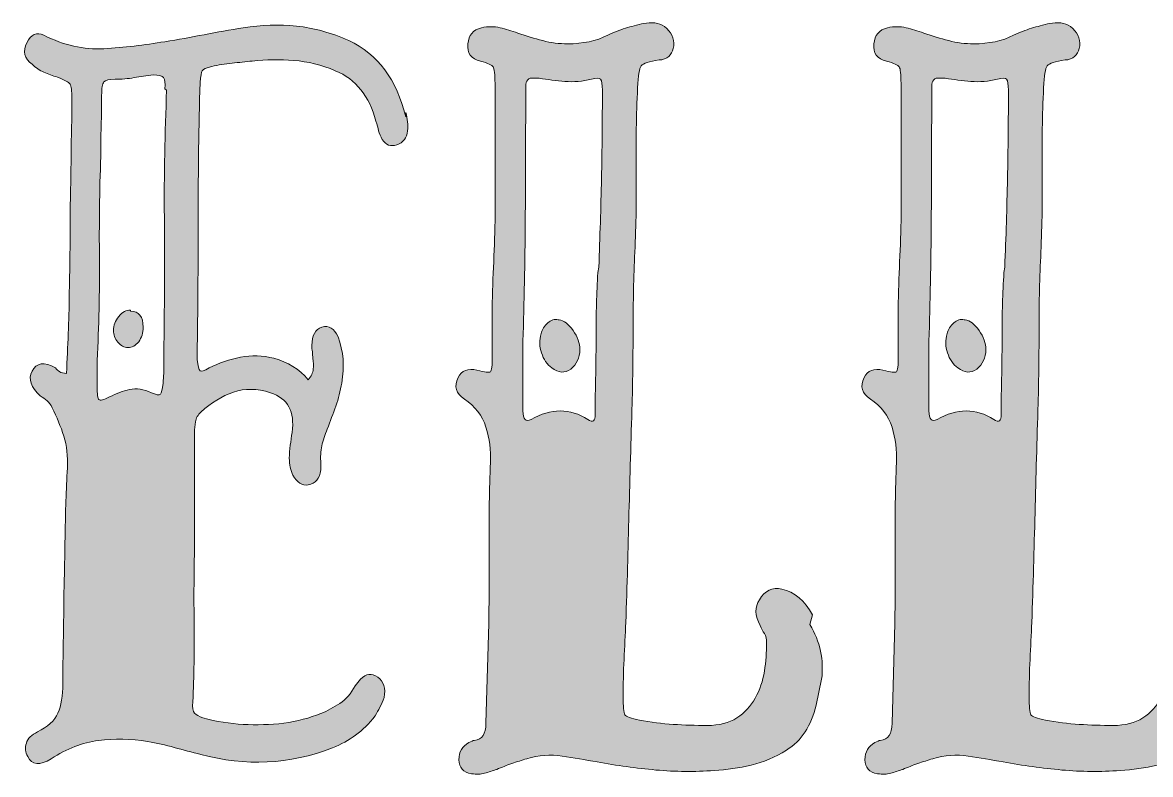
# Model space of a CAD drawing. Header units: inches. Extents: x 96 to 984, y -1025 to -55.
# Drawn here: x 272.9 to 489.9, y -717.2 to -572.5 of the extents above; entities that cross this region are included whole.
import ezdxf

# ---------------------------------------------------------------- set-up
doc = ezdxf.new("R2010")
doc.units = ezdxf.units.IN
doc.header["$MEASUREMENT"] = 0
doc.layers.add('Layer 1', color=7, linetype='Continuous')

# ---------------------------------------------------------------- blocks, each defined once
blk = doc.blocks.new('block 2')
at = {"layer": 'Layer 1', "true_color": 0x71020c}
h = blk.add_hatch(color=16, dxfattribs=at)
h.dxf.hatch_style = 2
edge = h.paths.add_edge_path()
edge.add_spline(control_points=[(419.89, -712.49), (422.78, -710.7), (424.69, -707.81), (425.62, -703.81), (425.62, -703.81), (426.66, -698.86), (426.66, -698.86), (427.12, -695.14), (426.37, -691.63), (424.4, -688.33), (424.4, -688.33), (424.92, -686.47), (424.92, -686.47), (423.42, -683.71), (421.45, -682.06), (419.02, -681.51), (417.17, -681.1), (415.72, -681.79), (414.68, -683.58), (413.75, -684.95), (413.81, -686.61), (414.85, -688.53), (415.09, -689.08), (415.35, -689.6), (415.64, -690.08), (415.93, -690.56), (416.07, -691.15), (416.07, -691.84), (416.07, -693.63), (415.93, -695.45), (415.64, -697.31), (415.35, -699.17), (414.77, -700.89), (413.9, -702.47), (413.03, -704.06), (411.85, -705.33), (410.35, -706.29), (408.84, -707.26), (406.93, -707.74), (404.62, -707.74), (402.42, -707.74), (400.25, -707.67), (398.11, -707.53), (395.97, -707.4), (393.8, -707.12), (391.6, -706.71), (389.98, -706.43), (389.05, -706.08), (388.82, -705.67), (388.59, -705.26), (388.48, -704.09), (388.48, -702.16), (388.48, -699.82), (388.53, -697.45), (388.65, -695.04), (388.76, -692.63), (388.88, -690.26), (389, -687.91), (389.23, -680.89), (389.43, -673.87), (389.6, -666.85), (389.78, -659.83), (389.98, -652.81), (390.21, -645.78), (390.32, -640.97), (390.39, -636.12), (390.39, -631.23), (390.39, -626.34), (390.5, -621.49), (390.73, -616.67), (390.96, -611.44), (391.05, -606.17), (390.99, -600.87), (390.93, -595.57), (391.02, -590.31), (391.25, -585.07), (391.37, -582.73), (391.6, -581.32), (391.95, -580.84), (392.3, -580.36), (393.45, -579.98), (395.42, -579.7), (395.42, -579.7), (395.94, -579.7), (395.94, -579.7), (397.33, -579.29), (398.08, -578.4), (398.2, -577.02), (398.31, -575.51), (397.73, -574.27), (396.46, -573.3), (395.88, -572.89), (395.25, -572.65), (394.55, -572.58), (393.86, -572.51), (393.16, -572.55), (392.47, -572.68), (391.19, -572.96), (390, -573.27), (388.9, -573.61), (387.79, -573.96), (386.66, -574.41), (385.5, -574.95), (383.28, -576.06), (380.72, -576.61), (377.81, -576.61), (376.17, -576.61), (374.57, -576.4), (373, -575.99), (371.43, -575.58), (369.83, -575.09), (368.2, -574.54), (367.03, -574.13), (365.89, -573.79), (364.79, -573.51), (363.69, -573.24), (362.5, -573.24), (361.23, -573.51), (359.6, -573.92), (358.74, -574.95), (358.62, -576.61), (358.39, -578.4), (359.2, -579.5), (361.05, -579.91), (362.44, -580.33), (363.25, -580.7), (363.48, -581.05), (363.71, -581.39), (363.83, -582.46), (363.83, -584.25), (363.83, -584.25), (363.83, -600.35), (363.83, -600.35), (363.94, -606.55), (363.86, -612.61), (363.57, -618.53), (363.28, -624.45), (363.19, -630.5), (363.31, -636.7), (363.31, -638.49), (363.19, -639.49), (362.96, -639.69), (362.73, -639.9), (361.86, -639.8), (360.36, -639.39), (358.62, -638.97), (357.41, -639.46), (356.71, -640.83), (355.9, -642.48), (356.31, -643.86), (357.93, -644.96), (360.01, -646.34), (361.4, -648.13), (362.09, -650.33), (362.79, -652.53), (363.07, -654.8), (362.96, -657.14), (362.73, -662.38), (362.64, -667.54), (362.7, -672.63), (362.76, -677.73), (362.73, -682.89), (362.61, -688.12), (362.61, -688.12), (362.09, -707.32), (362.09, -707.32), (362.09, -709.39), (361.34, -710.49), (359.84, -710.63), (359.6, -710.63), (359.26, -710.77), (358.8, -711.04), (357.52, -711.73), (356.89, -712.83), (356.89, -714.34), (356.89, -715.86), (357.7, -716.75), (359.32, -717.03), (360.24, -717.16), (361.08, -717.13), (361.83, -716.93), (362.59, -716.72), (363.37, -716.48), (364.18, -716.2), (365.11, -715.79), (366.07, -715.41), (367.05, -715.07), (368.04, -714.73), (369, -714.42), (369.93, -714.14), (372.25, -713.45), (374.51, -713.28), (376.72, -713.62), (378.92, -713.97), (381.19, -714.34), (383.51, -714.76), (387.22, -715.45), (390.97, -715.96), (394.74, -716.31), (398.51, -716.65), (402.26, -716.68), (405.97, -716.41), (408.41, -716.27), (410.79, -715.93), (413.11, -715.38), (415.43, -714.83), (417.69, -713.86), (419.89, -712.49)], knot_values=[0, 0, 0, 0, 1, 1, 1, 2, 2, 2, 3, 3, 3, 4, 4, 4, 5, 5, 5, 6, 6, 6, 7, 7, 7, 8, 8, 8, 9, 9, 9, 10, 10, 10, 11, 11, 11, 12, 12, 12, 13, 13, 13, 14, 14, 14, 15, 15, 15, 16, 16, 16, 17, 17, 17, 18, 18, 18, 19, 19, 19, 20, 20, 20, 21, 21, 21, 22, 22, 22, 23, 23, 23, 24, 24, 24, 25, 25, 25, 26, 26, 26, 27, 27, 27, 28, 28, 28, 29, 29, 29, 30, 30, 30, 31, 31, 31, 32, 32, 32, 33, 33, 33, 34, 34, 34, 35, 35, 35, 36, 36, 36, 37, 37, 37, 38, 38, 38, 39, 39, 39, 40, 40, 40, 41, 41, 41, 42, 42, 42, 43, 43, 43, 44, 44, 44, 45, 45, 45, 46, 46, 46, 47, 47, 47, 48, 48, 48, 49, 49, 49, 50, 50, 50, 51, 51, 51, 52, 52, 52, 53, 53, 53, 54, 54, 54, 55, 55, 55, 56, 56, 56, 57, 57, 57, 58, 58, 58, 59, 59, 59, 60, 60, 60, 61, 61, 61, 62, 62, 62, 63, 63, 63, 64, 64, 64, 65, 65, 65, 66, 66, 66, 67, 67, 67, 68, 68, 68, 69, 69, 69, 69], degree=3, periodic=1)
edge = h.paths.add_edge_path()
edge.add_spline(control_points=[(384.31, -602.52), (384.19, -608.1), (384.02, -613.78), (383.79, -619.56), (383.79, -619.56), (383.61, -620.59), (383.61, -620.59), (383.38, -624.59), (383.27, -628.61), (383.27, -632.67), (383.27, -636.74), (383.21, -640.76), (383.1, -644.75), (383.1, -644.75), (383.1, -647.85), (383.1, -647.85), (383.1, -649.23), (382.63, -649.57), (381.71, -648.88), (378.24, -646.68), (374.59, -646.68), (370.77, -648.88), (369.73, -649.43), (369.21, -648.88), (369.21, -647.23), (369.21, -647.23), (369.21, -633.81), (369.21, -633.81), (369.44, -626.37), (369.58, -618.7), (369.64, -610.78), (369.7, -602.87), (369.73, -594.85), (369.73, -586.72), (369.73, -586.72), (369.73, -584.87), (369.73, -584.87), (369.73, -583.63), (370.25, -583.08), (371.29, -583.21), (371.29, -583.21), (372.34, -583.21), (372.34, -583.21), (373.95, -583.49), (375.6, -583.7), (377.28, -583.84), (378.96, -583.97), (380.66, -583.84), (382.4, -583.42), (383.32, -583.15), (383.9, -583.15), (384.14, -583.42), (384.37, -583.7), (384.48, -584.39), (384.48, -585.49), (384.48, -591.27), (384.42, -596.95), (384.31, -602.52)], knot_values=[0, 0, 0, 0, 1, 1, 1, 2, 2, 2, 3, 3, 3, 4, 4, 4, 5, 5, 5, 6, 6, 6, 7, 7, 7, 8, 8, 8, 9, 9, 9, 10, 10, 10, 11, 11, 11, 12, 12, 12, 13, 13, 13, 14, 14, 14, 15, 15, 15, 16, 16, 16, 17, 17, 17, 18, 18, 18, 19, 19, 19, 19], degree=3, periodic=1)
h = blk.add_hatch(color=16, dxfattribs=at)
h.dxf.hatch_style = 2
edge = h.paths.add_edge_path()
edge.add_spline(control_points=[(503.72, -703.81), (503.72, -703.81), (504.76, -698.86), (504.76, -698.86), (505.22, -695.14), (504.47, -691.63), (502.51, -688.33), (502.51, -688.33), (503.03, -686.47), (503.03, -686.47), (501.52, -683.71), (499.56, -682.06), (497.13, -681.51), (495.27, -681.1), (493.83, -681.79), (492.78, -683.58), (491.85, -684.95), (491.91, -686.61), (492.96, -688.53), (493.19, -689.08), (493.45, -689.6), (493.74, -690.08), (494.03, -690.56), (494.18, -691.15), (494.18, -691.84), (494.18, -693.63), (494.03, -695.45), (493.74, -697.31), (493.45, -699.17), (492.87, -700.89), (492.01, -702.47), (491.14, -704.06), (489.95, -705.33), (488.45, -706.29), (486.94, -707.26), (485.03, -707.74), (482.72, -707.74), (480.52, -707.74), (478.35, -707.67), (476.21, -707.53), (474.07, -707.4), (471.9, -707.12), (469.7, -706.71), (468.08, -706.43), (467.16, -706.08), (466.93, -705.67), (466.69, -705.26), (466.58, -704.09), (466.58, -702.16), (466.58, -699.82), (466.64, -697.45), (466.75, -695.04), (466.87, -692.63), (466.98, -690.26), (467.1, -687.91), (467.33, -680.89), (467.53, -673.87), (467.71, -666.85), (467.88, -659.83), (468.08, -652.81), (468.31, -645.78), (468.43, -640.97), (468.49, -636.12), (468.49, -631.23), (468.49, -626.34), (468.6, -621.49), (468.84, -616.67), (469.06, -611.44), (469.15, -606.17), (469.09, -600.87), (469.04, -595.57), (469.12, -590.31), (469.35, -585.07), (469.47, -582.73), (469.7, -581.32), (470.05, -580.84), (470.4, -580.36), (471.55, -579.98), (473.52, -579.7), (473.52, -579.7), (474.04, -579.7), (474.04, -579.7), (475.43, -579.29), (476.18, -578.4), (476.3, -577.02), (476.41, -575.51), (475.84, -574.27), (474.56, -573.3), (473.98, -572.89), (473.35, -572.65), (472.65, -572.58), (471.96, -572.51), (471.26, -572.55), (470.57, -572.68), (469.3, -572.96), (468.11, -573.27), (467, -573.61), (465.9, -573.96), (464.76, -574.41), (463.6, -574.95), (461.38, -576.06), (458.82, -576.61), (455.91, -576.61), (454.28, -576.61), (452.68, -576.4), (451.11, -575.99), (449.53, -575.58), (447.93, -575.09), (446.3, -574.54), (445.14, -574.13), (444, -573.79), (442.9, -573.51), (441.79, -573.24), (440.6, -573.24), (439.33, -573.51), (437.71, -573.92), (436.84, -574.95), (436.73, -576.61), (436.49, -578.4), (437.3, -579.5), (439.16, -579.91), (440.54, -580.33), (441.35, -580.7), (441.58, -581.05), (441.82, -581.39), (441.93, -582.46), (441.93, -584.25), (441.93, -584.25), (441.93, -600.35), (441.93, -600.35), (442.05, -606.55), (441.96, -612.61), (441.67, -618.53), (441.38, -624.45), (441.29, -630.5), (441.41, -636.7), (441.41, -638.49), (441.29, -639.49), (441.07, -639.69), (440.83, -639.9), (439.96, -639.8), (438.46, -639.39), (436.73, -638.97), (435.51, -639.46), (434.82, -640.83), (434, -642.48), (434.41, -643.86), (436.03, -644.96), (438.12, -646.34), (439.5, -648.13), (440.2, -650.33), (440.89, -652.53), (441.18, -654.8), (441.07, -657.14), (440.83, -662.38), (440.74, -667.54), (440.8, -672.63), (440.86, -677.73), (440.83, -682.89), (440.72, -688.12), (440.72, -688.12), (440.2, -707.32), (440.2, -707.32), (440.2, -709.39), (439.44, -710.49), (437.94, -710.63), (437.71, -710.63), (437.36, -710.77), (436.9, -711.04), (435.63, -711.73), (434.99, -712.83), (434.99, -714.34), (434.99, -715.86), (435.8, -716.75), (437.42, -717.03), (438.34, -717.16), (439.18, -717.13), (439.94, -716.93), (440.69, -716.72), (441.47, -716.48), (442.28, -716.2), (443.21, -715.79), (444.17, -715.41), (445.16, -715.07), (446.14, -714.73), (447.1, -714.42), (448.03, -714.14), (450.35, -713.45), (452.61, -713.28), (454.82, -713.62), (457.03, -713.97), (459.29, -714.34), (461.61, -714.76), (465.33, -715.45), (469.07, -715.96), (472.84, -716.31), (476.61, -716.65), (480.36, -716.68), (484.08, -716.41), (486.51, -716.27), (488.89, -715.93), (491.21, -715.38), (493.53, -714.83), (495.8, -713.86), (497.99, -712.49), (500.88, -710.7), (502.79, -707.81), (503.72, -703.81)], knot_values=[0, 0, 0, 0, 1, 1, 1, 2, 2, 2, 3, 3, 3, 4, 4, 4, 5, 5, 5, 6, 6, 6, 7, 7, 7, 8, 8, 8, 9, 9, 9, 10, 10, 10, 11, 11, 11, 12, 12, 12, 13, 13, 13, 14, 14, 14, 15, 15, 15, 16, 16, 16, 17, 17, 17, 18, 18, 18, 19, 19, 19, 20, 20, 20, 21, 21, 21, 22, 22, 22, 23, 23, 23, 24, 24, 24, 25, 25, 25, 26, 26, 26, 27, 27, 27, 28, 28, 28, 29, 29, 29, 30, 30, 30, 31, 31, 31, 32, 32, 32, 33, 33, 33, 34, 34, 34, 35, 35, 35, 36, 36, 36, 37, 37, 37, 38, 38, 38, 39, 39, 39, 40, 40, 40, 41, 41, 41, 42, 42, 42, 43, 43, 43, 44, 44, 44, 45, 45, 45, 46, 46, 46, 47, 47, 47, 48, 48, 48, 49, 49, 49, 50, 50, 50, 51, 51, 51, 52, 52, 52, 53, 53, 53, 54, 54, 54, 55, 55, 55, 56, 56, 56, 57, 57, 57, 58, 58, 58, 59, 59, 59, 60, 60, 60, 61, 61, 61, 62, 62, 62, 63, 63, 63, 64, 64, 64, 65, 65, 65, 66, 66, 66, 67, 67, 67, 68, 68, 68, 69, 69, 69, 69], degree=3, periodic=1)
edge = h.paths.add_edge_path()
edge.add_spline(control_points=[(462.41, -602.52), (462.3, -608.1), (462.12, -613.78), (461.89, -619.56), (461.89, -619.56), (461.72, -620.59), (461.72, -620.59), (461.49, -624.59), (461.37, -628.61), (461.37, -632.67), (461.37, -636.74), (461.31, -640.76), (461.2, -644.75), (461.2, -644.75), (461.2, -647.85), (461.2, -647.85), (461.2, -649.23), (460.74, -649.57), (459.81, -648.88), (456.34, -646.68), (452.69, -646.68), (448.88, -648.88), (447.83, -649.43), (447.31, -648.88), (447.31, -647.23), (447.31, -647.23), (447.31, -633.81), (447.31, -633.81), (447.54, -626.37), (447.69, -618.7), (447.75, -610.78), (447.8, -602.87), (447.83, -594.85), (447.83, -586.72), (447.83, -586.72), (447.83, -584.87), (447.83, -584.87), (447.83, -583.63), (448.35, -583.08), (449.39, -583.21), (449.39, -583.21), (450.44, -583.21), (450.44, -583.21), (452.06, -583.49), (453.7, -583.7), (455.38, -583.84), (457.06, -583.97), (458.77, -583.84), (460.5, -583.42), (461.43, -583.15), (462.01, -583.15), (462.24, -583.42), (462.47, -583.7), (462.59, -584.39), (462.59, -585.49), (462.59, -591.27), (462.53, -596.95), (462.41, -602.52)], knot_values=[0, 0, 0, 0, 1, 1, 1, 2, 2, 2, 3, 3, 3, 4, 4, 4, 5, 5, 5, 6, 6, 6, 7, 7, 7, 8, 8, 8, 9, 9, 9, 10, 10, 10, 11, 11, 11, 12, 12, 12, 13, 13, 13, 14, 14, 14, 15, 15, 15, 16, 16, 16, 17, 17, 17, 18, 18, 18, 19, 19, 19, 19], degree=3, periodic=1)
h = blk.add_hatch(color=16, dxfattribs=at)
h.dxf.hatch_style = 2
edge = h.paths.add_edge_path()
edge.add_spline(control_points=[(332.59, -712.07), (334.21, -711.39), (335.69, -710.56), (337.02, -709.59), (338.35, -708.63), (339.59, -707.4), (340.75, -705.88), (341.1, -705.33), (341.41, -704.78), (341.7, -704.23), (341.99, -703.68), (342.25, -703.06), (342.49, -702.37), (342.83, -700.58), (342.42, -699.27), (341.27, -698.44), (340.11, -697.62), (339.01, -697.76), (337.97, -698.86), (337.97, -698.86), (336.93, -700.1), (336.93, -700.1), (336.12, -701.61), (335.14, -702.75), (333.98, -703.5), (332.82, -704.26), (331.61, -704.92), (330.34, -705.47), (328.14, -706.29), (325.76, -706.91), (323.22, -707.32), (320.56, -707.6), (317.95, -707.67), (315.41, -707.53), (312.86, -707.4), (310.26, -706.98), (307.6, -706.29), (306.9, -706.02), (306.38, -705.71), (306.04, -705.36), (305.69, -705.02), (305.57, -704.3), (305.69, -703.19), (305.92, -698.24), (306.01, -693.25), (305.95, -688.22), (305.89, -683.2), (305.92, -678.14), (306.04, -673.05), (306.04, -673.05), (306.04, -651.36), (306.04, -651.36), (306.04, -650.67), (306.09, -649.99), (306.21, -649.3), (306.32, -648.61), (306.67, -647.99), (307.25, -647.44), (309.22, -645.65), (311.3, -644.38), (313.5, -643.62), (315.7, -642.86), (318.07, -642.9), (320.62, -643.72), (323.97, -644.82), (325.36, -647.37), (324.78, -651.36), (324.66, -652.19), (324.55, -653.01), (324.44, -653.84), (324.32, -654.67), (324.26, -655.49), (324.26, -656.32), (324.26, -657.56), (324.49, -658.66), (324.95, -659.62), (325.76, -661), (326.75, -661.62), (327.9, -661.48), (329.29, -661.21), (330.1, -660.24), (330.34, -658.59), (330.34, -658.59), (330.34, -657.35), (330.34, -657.35), (330.22, -656.11), (330.28, -654.97), (330.51, -653.94), (330.74, -652.91), (331.09, -651.85), (331.55, -650.74), (332.13, -649.23), (332.68, -647.75), (333.2, -646.3), (333.72, -644.86), (334.1, -643.38), (334.33, -641.86), (334.91, -638.7), (334.68, -635.74), (333.63, -632.98), (332.94, -631.33), (331.9, -630.71), (330.51, -631.12), (329.23, -631.54), (328.6, -632.71), (328.6, -634.64), (328.6, -635.05), (328.63, -635.46), (328.69, -635.87), (328.74, -636.29), (328.77, -636.7), (328.77, -637.11), (328.89, -637.8), (328.92, -638.49), (328.86, -639.18), (328.8, -639.87), (328.48, -640.56), (327.9, -641.24), (326.17, -639.18), (323.97, -637.8), (321.31, -637.11), (319.11, -636.56), (316.97, -636.49), (314.89, -636.91), (312.8, -637.32), (310.78, -638.01), (308.81, -638.97), (307.89, -639.52), (307.31, -639.69), (307.08, -639.49), (306.85, -639.28), (306.67, -638.56), (306.56, -637.32), (306.56, -637.32), (306.56, -634.84), (306.56, -634.84), (306.67, -626.31), (306.73, -617.84), (306.73, -609.44), (306.73, -601.05), (306.85, -592.58), (307.08, -584.04), (307.19, -582.8), (307.34, -582.05), (307.51, -581.77), (307.69, -581.5), (308.29, -581.22), (309.33, -580.94), (310.61, -580.67), (311.91, -580.46), (313.24, -580.33), (314.57, -580.19), (315.87, -580.05), (317.14, -579.91), (319.8, -579.64), (322.46, -579.6), (325.13, -579.81), (327.79, -580.01), (330.45, -580.67), (333.11, -581.77), (337.05, -583.42), (339.65, -586.66), (340.92, -591.47), (341.15, -592.16), (341.33, -592.79), (341.44, -593.33), (341.56, -593.89), (341.79, -594.44), (342.14, -594.99), (342.83, -596.09), (343.76, -596.43), (344.91, -596.02), (346.19, -595.61), (346.88, -594.71), (347, -593.33), (347.11, -592.23), (347, -591.06), (346.65, -589.82), (346.65, -589.82), (346.65, -590.65), (346.65, -590.65), (344.91, -583.49), (341.27, -578.6), (335.72, -575.99), (332.36, -574.48), (329, -573.54), (325.65, -573.2), (322.29, -572.86), (318.88, -572.96), (315.41, -573.51), (312.86, -573.92), (310.35, -574.37), (307.86, -574.85), (305.37, -575.34), (302.85, -575.78), (300.31, -576.19), (296.37, -576.88), (292.47, -577.33), (288.59, -577.54), (284.72, -577.74), (280.87, -576.88), (277.05, -574.95), (275.66, -574.27), (274.56, -574.75), (273.75, -576.4), (272.94, -578.05), (273.29, -579.43), (274.79, -580.53), (275.49, -581.22), (276.24, -581.74), (277.05, -582.08), (277.86, -582.43), (278.73, -582.73), (279.66, -583.01), (281.04, -583.56), (281.85, -584.01), (282.08, -584.35), (282.32, -584.7), (282.43, -585.63), (282.43, -587.14), (282.43, -589.48), (282.4, -591.86), (282.34, -594.26), (282.29, -596.67), (282.26, -599.05), (282.26, -601.39), (282.14, -605.38), (282.08, -609.31), (282.08, -613.16), (282.08, -617.01), (282.03, -620.94), (281.91, -624.93), (281.91, -627.41), (281.85, -629.88), (281.74, -632.36), (281.62, -634.84), (281.5, -637.39), (281.39, -640), (280.81, -640), (280.38, -639.9), (280.09, -639.69), (279.8, -639.49), (279.54, -639.25), (279.31, -638.97), (277.11, -637.73), (275.6, -637.94), (274.79, -639.59), (273.98, -641.11), (274.5, -642.69), (276.36, -644.34), (276.82, -644.62), (277.25, -644.93), (277.66, -645.27), (278.06, -645.61), (278.38, -646.06), (278.61, -646.61), (279.54, -648.4), (280.29, -650.23), (280.87, -652.08), (281.45, -653.94), (281.68, -655.97), (281.57, -658.18), (281.33, -662.45), (281.19, -666.68), (281.13, -670.88), (281.07, -675.08), (280.98, -679.31), (280.87, -683.58), (280.87, -686.33), (280.84, -689.02), (280.78, -691.63), (280.72, -694.25), (280.7, -696.93), (280.7, -699.68), (280.7, -702.03), (280.38, -703.92), (279.74, -705.36), (279.1, -706.81), (277.8, -708.01), (275.84, -708.98), (274.68, -709.53), (273.95, -710.25), (273.67, -711.14), (273.38, -712.04), (273.46, -712.9), (273.93, -713.73), (274.74, -715.38), (276.24, -715.52), (278.44, -714.14), (281.45, -712.21), (284.49, -711.04), (287.55, -710.63), (290.62, -710.22), (293.77, -710.29), (297.01, -710.83), (298.75, -711.11), (300.45, -711.49), (302.13, -711.97), (303.81, -712.45), (305.52, -712.9), (307.25, -713.31), (315.81, -715.66), (324.26, -715.24), (332.59, -712.07)], knot_values=[0, 0, 0, 0, 1, 1, 1, 2, 2, 2, 3, 3, 3, 4, 4, 4, 5, 5, 5, 6, 6, 6, 7, 7, 7, 8, 8, 8, 9, 9, 9, 10, 10, 10, 11, 11, 11, 12, 12, 12, 13, 13, 13, 14, 14, 14, 15, 15, 15, 16, 16, 16, 17, 17, 17, 18, 18, 18, 19, 19, 19, 20, 20, 20, 21, 21, 21, 22, 22, 22, 23, 23, 23, 24, 24, 24, 25, 25, 25, 26, 26, 26, 27, 27, 27, 28, 28, 28, 29, 29, 29, 30, 30, 30, 31, 31, 31, 32, 32, 32, 33, 33, 33, 34, 34, 34, 35, 35, 35, 36, 36, 36, 37, 37, 37, 38, 38, 38, 39, 39, 39, 40, 40, 40, 41, 41, 41, 42, 42, 42, 43, 43, 43, 44, 44, 44, 45, 45, 45, 46, 46, 46, 47, 47, 47, 48, 48, 48, 49, 49, 49, 50, 50, 50, 51, 51, 51, 52, 52, 52, 53, 53, 53, 54, 54, 54, 55, 55, 55, 56, 56, 56, 57, 57, 57, 58, 58, 58, 59, 59, 59, 60, 60, 60, 61, 61, 61, 62, 62, 62, 63, 63, 63, 64, 64, 64, 65, 65, 65, 66, 66, 66, 67, 67, 67, 68, 68, 68, 69, 69, 69, 70, 70, 70, 71, 71, 71, 72, 72, 72, 73, 73, 73, 74, 74, 74, 75, 75, 75, 76, 76, 76, 77, 77, 77, 78, 78, 78, 79, 79, 79, 80, 80, 80, 81, 81, 81, 82, 82, 82, 83, 83, 83, 84, 84, 84, 85, 85, 85, 86, 86, 86, 87, 87, 87, 88, 88, 88, 89, 89, 89, 90, 90, 90, 91, 91, 91, 92, 92, 92, 93, 93, 93, 94, 94, 94, 95, 95, 95, 96, 96, 96, 97, 97, 97, 98, 98, 98, 99, 99, 99, 100, 100, 100, 101, 101, 101, 101], degree=3, periodic=1)
edge = h.paths.add_edge_path()
edge.add_spline(control_points=[(300.14, -634.43), (300.14, -635.67), (300.14, -636.91), (300.14, -638.15), (300.14, -639.39), (300.08, -640.62), (299.96, -641.86), (299.85, -643.1), (299.67, -643.82), (299.45, -644.03), (299.22, -644.24), (298.65, -644.13), (297.73, -643.72), (296.25, -643.03), (294.85, -642.83), (293.54, -643.1), (292.23, -643.38), (290.94, -643.86), (289.69, -644.55), (288.55, -645.1), (287.86, -645.27), (287.63, -645.06), (287.4, -644.86), (287.29, -644), (287.29, -642.48), (287.29, -642.48), (287.29, -637.53), (287.29, -637.53), (287.64, -630.92), (287.78, -624.38), (287.73, -617.91), (287.67, -611.44), (287.75, -604.9), (287.99, -598.29), (287.99, -596.36), (288.01, -594.4), (288.07, -592.4), (288.13, -590.41), (288.16, -588.45), (288.16, -586.52), (288.16, -585.14), (288.3, -584.28), (288.59, -583.94), (288.87, -583.6), (289.59, -583.42), (290.73, -583.42), (291.98, -583.42), (293.21, -583.32), (294.41, -583.11), (295.61, -582.91), (296.83, -582.73), (298.09, -582.6), (299.11, -582.6), (299.77, -582.77), (300.06, -583.11), (300.34, -583.46), (300.43, -584.18), (300.31, -585.28), (300.31, -585.28), (300.66, -585.49), (300.66, -585.49), (300.31, -593.75), (300.16, -601.9), (300.22, -609.96), (300.28, -618.01), (300.25, -626.17), (300.14, -634.43)], knot_values=[0, 0, 0, 0, 1, 1, 1, 2, 2, 2, 3, 3, 3, 4, 4, 4, 5, 5, 5, 6, 6, 6, 7, 7, 7, 8, 8, 8, 9, 9, 9, 10, 10, 10, 11, 11, 11, 12, 12, 12, 13, 13, 13, 14, 14, 14, 15, 15, 15, 16, 16, 16, 17, 17, 17, 18, 18, 18, 19, 19, 19, 20, 20, 20, 21, 21, 21, 22, 22, 22, 22], degree=3, periodic=1)
h = blk.add_hatch(color=16, dxfattribs=at)
h.dxf.hatch_style = 2
edge = h.paths.add_edge_path()
edge.add_spline(control_points=[(293.71, -628.03), (293.71, -628.03), (293.71, -627.82), (293.71, -627.82), (292.9, -627.82), (292.15, -628.23), (291.46, -629.06), (290.76, -629.88), (290.42, -630.78), (290.42, -631.74), (290.42, -632.57), (290.7, -633.33), (291.28, -634.01), (291.86, -634.71), (292.5, -635.05), (293.19, -635.05), (294, -635.05), (294.7, -634.67), (295.28, -633.91), (295.85, -633.16), (296.14, -632.23), (296.14, -631.12), (296.14, -629.06), (295.33, -628.03), (293.71, -628.03)], knot_values=[0, 0, 0, 0, 1, 1, 1, 2, 2, 2, 3, 3, 3, 4, 4, 4, 5, 5, 5, 6, 6, 6, 7, 7, 7, 8, 8, 8, 8], degree=3, periodic=1)
h = blk.add_hatch(color=16, dxfattribs=at)
h.dxf.hatch_style = 2
edge = h.paths.add_edge_path()
edge.add_spline(control_points=[(376.15, -629.68), (376.15, -629.68), (375.98, -629.68), (375.98, -629.68), (375.29, -629.54), (374.62, -629.75), (373.98, -630.3), (373.35, -630.85), (372.91, -631.54), (372.68, -632.36), (372.34, -633.6), (372.36, -634.84), (372.77, -636.08), (373.17, -637.32), (373.84, -638.28), (374.76, -638.97), (376.04, -639.93), (377.25, -640), (378.41, -639.18), (379.56, -638.22), (380.15, -636.98), (380.15, -635.46), (380.15, -634.22), (379.71, -632.98), (378.84, -631.74), (377.97, -630.5), (377.08, -629.82), (376.15, -629.68)], knot_values=[0, 0, 0, 0, 1, 1, 1, 2, 2, 2, 3, 3, 3, 4, 4, 4, 5, 5, 5, 6, 6, 6, 7, 7, 7, 8, 8, 8, 9, 9, 9, 9], degree=3, periodic=1)
h = blk.add_hatch(color=16, dxfattribs=at)
h.dxf.hatch_style = 2
edge = h.paths.add_edge_path()
edge.add_spline(control_points=[(454.26, -629.68), (454.26, -629.68), (454.08, -629.68), (454.08, -629.68), (453.39, -629.54), (452.72, -629.75), (452.09, -630.3), (451.45, -630.85), (451.01, -631.54), (450.78, -632.36), (450.44, -633.6), (450.46, -634.84), (450.87, -636.08), (451.28, -637.32), (451.94, -638.28), (452.87, -638.97), (454.14, -639.93), (455.35, -640), (456.51, -639.18), (457.67, -638.22), (458.25, -636.98), (458.25, -635.46), (458.25, -634.22), (457.81, -632.98), (456.94, -631.74), (456.08, -630.5), (455.18, -629.82), (454.26, -629.68)], knot_values=[0, 0, 0, 0, 1, 1, 1, 2, 2, 2, 3, 3, 3, 4, 4, 4, 5, 5, 5, 6, 6, 6, 7, 7, 7, 8, 8, 8, 9, 9, 9, 9], degree=3, periodic=1)
at = {"layer": 'Layer 1', "lineweight": 0}
for points, knots in [([(419.89, -712.49), (422.78, -710.7), (424.69, -707.81), (425.62, -703.81), (425.62, -703.81), (426.66, -698.86), (426.66, -698.86), (427.12, -695.14), (426.37, -691.63), (424.4, -688.33), (424.4, -688.33), (424.92, -686.47), (424.92, -686.47), (423.42, -683.71), (421.45, -682.06), (419.02, -681.51), (417.17, -681.1), (415.72, -681.79), (414.68, -683.58), (413.75, -684.95), (413.81, -686.61), (414.85, -688.53), (415.09, -689.08), (415.35, -689.6), (415.64, -690.08), (415.93, -690.56), (416.07, -691.15), (416.07, -691.84), (416.07, -693.63), (415.93, -695.45), (415.64, -697.31), (415.35, -699.17), (414.77, -700.89), (413.9, -702.47), (413.03, -704.06), (411.85, -705.33), (410.35, -706.29), (408.84, -707.26), (406.93, -707.74), (404.62, -707.74), (402.42, -707.74), (400.25, -707.67), (398.11, -707.53), (395.97, -707.4), (393.8, -707.12), (391.6, -706.71), (389.98, -706.43), (389.05, -706.08), (388.82, -705.67), (388.59, -705.26), (388.48, -704.09), (388.48, -702.16), (388.48, -699.82), (388.53, -697.45), (388.65, -695.04), (388.76, -692.63), (388.88, -690.26), (389, -687.91), (389.23, -680.89), (389.43, -673.87), (389.6, -666.85), (389.78, -659.83), (389.98, -652.81), (390.21, -645.78), (390.32, -640.97), (390.39, -636.12), (390.39, -631.23), (390.39, -626.34), (390.5, -621.49), (390.73, -616.67), (390.96, -611.44), (391.05, -606.17), (390.99, -600.87), (390.93, -595.57), (391.02, -590.31), (391.25, -585.07), (391.37, -582.73), (391.6, -581.32), (391.95, -580.84), (392.3, -580.36), (393.45, -579.98), (395.42, -579.7), (395.42, -579.7), (395.94, -579.7), (395.94, -579.7), (397.33, -579.29), (398.08, -578.4), (398.2, -577.02), (398.31, -575.51), (397.73, -574.27), (396.46, -573.3), (395.88, -572.89), (395.25, -572.65), (394.55, -572.58), (393.86, -572.51), (393.16, -572.55), (392.47, -572.68), (391.19, -572.96), (390, -573.27), (388.9, -573.61), (387.79, -573.96), (386.66, -574.41), (385.5, -574.95), (383.28, -576.06), (380.72, -576.61), (377.81, -576.61), (376.17, -576.61), (374.57, -576.4), (373, -575.99), (371.43, -575.58), (369.83, -575.09), (368.2, -574.54), (367.03, -574.13), (365.89, -573.79), (364.79, -573.51), (363.69, -573.24), (362.5, -573.24), (361.23, -573.51), (359.6, -573.92), (358.74, -574.95), (358.62, -576.61), (358.39, -578.4), (359.2, -579.5), (361.05, -579.91), (362.44, -580.33), (363.25, -580.7), (363.48, -581.05), (363.71, -581.39), (363.83, -582.46), (363.83, -584.25), (363.83, -584.25), (363.83, -600.35), (363.83, -600.35), (363.94, -606.55), (363.86, -612.61), (363.57, -618.53), (363.28, -624.45), (363.19, -630.5), (363.31, -636.7), (363.31, -638.49), (363.19, -639.49), (362.96, -639.69), (362.73, -639.9), (361.86, -639.8), (360.36, -639.39), (358.62, -638.97), (357.41, -639.46), (356.71, -640.83), (355.9, -642.48), (356.31, -643.86), (357.93, -644.96), (360.01, -646.34), (361.4, -648.13), (362.09, -650.33), (362.79, -652.53), (363.07, -654.8), (362.96, -657.14), (362.73, -662.38), (362.64, -667.54), (362.7, -672.63), (362.76, -677.73), (362.73, -682.89), (362.61, -688.12), (362.61, -688.12), (362.09, -707.32), (362.09, -707.32), (362.09, -709.39), (361.34, -710.49), (359.84, -710.63), (359.6, -710.63), (359.26, -710.77), (358.8, -711.04), (357.52, -711.73), (356.89, -712.83), (356.89, -714.34), (356.89, -715.86), (357.7, -716.75), (359.32, -717.03), (360.24, -717.16), (361.08, -717.13), (361.83, -716.93), (362.59, -716.72), (363.37, -716.48), (364.18, -716.2), (365.11, -715.79), (366.07, -715.41), (367.05, -715.07), (368.04, -714.73), (369, -714.42), (369.93, -714.14), (372.25, -713.45), (374.51, -713.28), (376.72, -713.62), (378.92, -713.97), (381.19, -714.34), (383.51, -714.76), (387.22, -715.45), (390.97, -715.96), (394.74, -716.31), (398.51, -716.65), (402.26, -716.68), (405.97, -716.41), (408.41, -716.27), (410.79, -715.93), (413.11, -715.38), (415.43, -714.83), (417.69, -713.86), (419.89, -712.49)], [0, 0, 0, 0, 1, 1, 1, 2, 2, 2, 3, 3, 3, 4, 4, 4, 5, 5, 5, 6, 6, 6, 7, 7, 7, 8, 8, 8, 9, 9, 9, 10, 10, 10, 11, 11, 11, 12, 12, 12, 13, 13, 13, 14, 14, 14, 15, 15, 15, 16, 16, 16, 17, 17, 17, 18, 18, 18, 19, 19, 19, 20, 20, 20, 21, 21, 21, 22, 22, 22, 23, 23, 23, 24, 24, 24, 25, 25, 25, 26, 26, 26, 27, 27, 27, 28, 28, 28, 29, 29, 29, 30, 30, 30, 31, 31, 31, 32, 32, 32, 33, 33, 33, 34, 34, 34, 35, 35, 35, 36, 36, 36, 37, 37, 37, 38, 38, 38, 39, 39, 39, 40, 40, 40, 41, 41, 41, 42, 42, 42, 43, 43, 43, 44, 44, 44, 45, 45, 45, 46, 46, 46, 47, 47, 47, 48, 48, 48, 49, 49, 49, 50, 50, 50, 51, 51, 51, 52, 52, 52, 53, 53, 53, 54, 54, 54, 55, 55, 55, 56, 56, 56, 57, 57, 57, 58, 58, 58, 59, 59, 59, 60, 60, 60, 61, 61, 61, 62, 62, 62, 63, 63, 63, 64, 64, 64, 65, 65, 65, 66, 66, 66, 67, 67, 67, 68, 68, 68, 69, 69, 69, 69]), ([(503.72, -703.81), (503.72, -703.81), (504.76, -698.86), (504.76, -698.86), (505.22, -695.14), (504.47, -691.63), (502.51, -688.33), (502.51, -688.33), (503.03, -686.47), (503.03, -686.47), (501.52, -683.71), (499.56, -682.06), (497.13, -681.51), (495.27, -681.1), (493.83, -681.79), (492.78, -683.58), (491.85, -684.95), (491.91, -686.61), (492.96, -688.53), (493.19, -689.08), (493.45, -689.6), (493.74, -690.08), (494.03, -690.56), (494.18, -691.15), (494.18, -691.84), (494.18, -693.63), (494.03, -695.45), (493.74, -697.31), (493.45, -699.17), (492.87, -700.89), (492.01, -702.47), (491.14, -704.06), (489.95, -705.33), (488.45, -706.29), (486.94, -707.26), (485.03, -707.74), (482.72, -707.74), (480.52, -707.74), (478.35, -707.67), (476.21, -707.53), (474.07, -707.4), (471.9, -707.12), (469.7, -706.71), (468.08, -706.43), (467.16, -706.08), (466.93, -705.67), (466.69, -705.26), (466.58, -704.09), (466.58, -702.16), (466.58, -699.82), (466.64, -697.45), (466.75, -695.04), (466.87, -692.63), (466.98, -690.26), (467.1, -687.91), (467.33, -680.89), (467.53, -673.87), (467.71, -666.85), (467.88, -659.83), (468.08, -652.81), (468.31, -645.78), (468.43, -640.97), (468.49, -636.12), (468.49, -631.23), (468.49, -626.34), (468.6, -621.49), (468.84, -616.67), (469.06, -611.44), (469.15, -606.17), (469.09, -600.87), (469.04, -595.57), (469.12, -590.31), (469.35, -585.07), (469.47, -582.73), (469.7, -581.32), (470.05, -580.84), (470.4, -580.36), (471.55, -579.98), (473.52, -579.7), (473.52, -579.7), (474.04, -579.7), (474.04, -579.7), (475.43, -579.29), (476.18, -578.4), (476.3, -577.02), (476.41, -575.51), (475.84, -574.27), (474.56, -573.3), (473.98, -572.89), (473.35, -572.65), (472.65, -572.58), (471.96, -572.51), (471.26, -572.55), (470.57, -572.68), (469.3, -572.96), (468.11, -573.27), (467, -573.61), (465.9, -573.96), (464.76, -574.41), (463.6, -574.95), (461.38, -576.06), (458.82, -576.61), (455.91, -576.61), (454.28, -576.61), (452.68, -576.4), (451.11, -575.99), (449.53, -575.58), (447.93, -575.09), (446.3, -574.54), (445.14, -574.13), (444, -573.79), (442.9, -573.51), (441.79, -573.24), (440.6, -573.24), (439.33, -573.51), (437.71, -573.92), (436.84, -574.95), (436.73, -576.61), (436.49, -578.4), (437.3, -579.5), (439.16, -579.91), (440.54, -580.33), (441.35, -580.7), (441.58, -581.05), (441.82, -581.39), (441.93, -582.46), (441.93, -584.25), (441.93, -584.25), (441.93, -600.35), (441.93, -600.35), (442.05, -606.55), (441.96, -612.61), (441.67, -618.53), (441.38, -624.45), (441.29, -630.5), (441.41, -636.7), (441.41, -638.49), (441.29, -639.49), (441.07, -639.69), (440.83, -639.9), (439.96, -639.8), (438.46, -639.39), (436.73, -638.97), (435.51, -639.46), (434.82, -640.83), (434, -642.48), (434.41, -643.86), (436.03, -644.96), (438.12, -646.34), (439.5, -648.13), (440.2, -650.33), (440.89, -652.53), (441.18, -654.8), (441.07, -657.14), (440.83, -662.38), (440.74, -667.54), (440.8, -672.63), (440.86, -677.73), (440.83, -682.89), (440.72, -688.12), (440.72, -688.12), (440.2, -707.32), (440.2, -707.32), (440.2, -709.39), (439.44, -710.49), (437.94, -710.63), (437.71, -710.63), (437.36, -710.77), (436.9, -711.04), (435.63, -711.73), (434.99, -712.83), (434.99, -714.34), (434.99, -715.86), (435.8, -716.75), (437.42, -717.03), (438.34, -717.16), (439.18, -717.13), (439.94, -716.93), (440.69, -716.72), (441.47, -716.48), (442.28, -716.2), (443.21, -715.79), (444.17, -715.41), (445.16, -715.07), (446.14, -714.73), (447.1, -714.42), (448.03, -714.14), (450.35, -713.45), (452.61, -713.28), (454.82, -713.62), (457.03, -713.97), (459.29, -714.34), (461.61, -714.76), (465.33, -715.45), (469.07, -715.96), (472.84, -716.31), (476.61, -716.65), (480.36, -716.68), (484.08, -716.41), (486.51, -716.27), (488.89, -715.93), (491.21, -715.38), (493.53, -714.83), (495.8, -713.86), (497.99, -712.49), (500.88, -710.7), (502.79, -707.81), (503.72, -703.81)], [0, 0, 0, 0, 1, 1, 1, 2, 2, 2, 3, 3, 3, 4, 4, 4, 5, 5, 5, 6, 6, 6, 7, 7, 7, 8, 8, 8, 9, 9, 9, 10, 10, 10, 11, 11, 11, 12, 12, 12, 13, 13, 13, 14, 14, 14, 15, 15, 15, 16, 16, 16, 17, 17, 17, 18, 18, 18, 19, 19, 19, 20, 20, 20, 21, 21, 21, 22, 22, 22, 23, 23, 23, 24, 24, 24, 25, 25, 25, 26, 26, 26, 27, 27, 27, 28, 28, 28, 29, 29, 29, 30, 30, 30, 31, 31, 31, 32, 32, 32, 33, 33, 33, 34, 34, 34, 35, 35, 35, 36, 36, 36, 37, 37, 37, 38, 38, 38, 39, 39, 39, 40, 40, 40, 41, 41, 41, 42, 42, 42, 43, 43, 43, 44, 44, 44, 45, 45, 45, 46, 46, 46, 47, 47, 47, 48, 48, 48, 49, 49, 49, 50, 50, 50, 51, 51, 51, 52, 52, 52, 53, 53, 53, 54, 54, 54, 55, 55, 55, 56, 56, 56, 57, 57, 57, 58, 58, 58, 59, 59, 59, 60, 60, 60, 61, 61, 61, 62, 62, 62, 63, 63, 63, 64, 64, 64, 65, 65, 65, 66, 66, 66, 67, 67, 67, 68, 68, 68, 69, 69, 69, 69]), ([(332.59, -712.07), (334.21, -711.39), (335.69, -710.56), (337.02, -709.59), (338.35, -708.63), (339.59, -707.4), (340.75, -705.88), (341.1, -705.33), (341.41, -704.78), (341.7, -704.23), (341.99, -703.68), (342.25, -703.06), (342.49, -702.37), (342.83, -700.58), (342.42, -699.27), (341.27, -698.44), (340.11, -697.62), (339.01, -697.76), (337.97, -698.86), (337.97, -698.86), (336.93, -700.1), (336.93, -700.1), (336.12, -701.61), (335.14, -702.75), (333.98, -703.5), (332.82, -704.26), (331.61, -704.92), (330.34, -705.47), (328.14, -706.29), (325.76, -706.91), (323.22, -707.32), (320.56, -707.6), (317.95, -707.67), (315.41, -707.53), (312.86, -707.4), (310.26, -706.98), (307.6, -706.29), (306.9, -706.02), (306.38, -705.71), (306.04, -705.36), (305.69, -705.02), (305.57, -704.3), (305.69, -703.19), (305.92, -698.24), (306.01, -693.25), (305.95, -688.22), (305.89, -683.2), (305.92, -678.14), (306.04, -673.05), (306.04, -673.05), (306.04, -651.36), (306.04, -651.36), (306.04, -650.67), (306.09, -649.99), (306.21, -649.3), (306.32, -648.61), (306.67, -647.99), (307.25, -647.44), (309.22, -645.65), (311.3, -644.38), (313.5, -643.62), (315.7, -642.86), (318.07, -642.9), (320.62, -643.72), (323.97, -644.82), (325.36, -647.37), (324.78, -651.36), (324.66, -652.19), (324.55, -653.01), (324.44, -653.84), (324.32, -654.67), (324.26, -655.49), (324.26, -656.32), (324.26, -657.56), (324.49, -658.66), (324.95, -659.62), (325.76, -661), (326.75, -661.62), (327.9, -661.48), (329.29, -661.21), (330.1, -660.24), (330.34, -658.59), (330.34, -658.59), (330.34, -657.35), (330.34, -657.35), (330.22, -656.11), (330.28, -654.97), (330.51, -653.94), (330.74, -652.91), (331.09, -651.85), (331.55, -650.74), (332.13, -649.23), (332.68, -647.75), (333.2, -646.3), (333.72, -644.86), (334.1, -643.38), (334.33, -641.86), (334.91, -638.7), (334.68, -635.74), (333.63, -632.98), (332.94, -631.33), (331.9, -630.71), (330.51, -631.12), (329.23, -631.54), (328.6, -632.71), (328.6, -634.64), (328.6, -635.05), (328.63, -635.46), (328.69, -635.87), (328.74, -636.29), (328.77, -636.7), (328.77, -637.11), (328.89, -637.8), (328.92, -638.49), (328.86, -639.18), (328.8, -639.87), (328.48, -640.56), (327.9, -641.24), (326.17, -639.18), (323.97, -637.8), (321.31, -637.11), (319.11, -636.56), (316.97, -636.49), (314.89, -636.91), (312.8, -637.32), (310.78, -638.01), (308.81, -638.97), (307.89, -639.52), (307.31, -639.69), (307.08, -639.49), (306.85, -639.28), (306.67, -638.56), (306.56, -637.32), (306.56, -637.32), (306.56, -634.84), (306.56, -634.84), (306.67, -626.31), (306.73, -617.84), (306.73, -609.44), (306.73, -601.05), (306.85, -592.58), (307.08, -584.04), (307.19, -582.8), (307.34, -582.05), (307.51, -581.77), (307.69, -581.5), (308.29, -581.22), (309.33, -580.94), (310.61, -580.67), (311.91, -580.46), (313.24, -580.33), (314.57, -580.19), (315.87, -580.05), (317.14, -579.91), (319.8, -579.64), (322.46, -579.6), (325.13, -579.81), (327.79, -580.01), (330.45, -580.67), (333.11, -581.77), (337.05, -583.42), (339.65, -586.66), (340.92, -591.47), (341.15, -592.16), (341.33, -592.79), (341.44, -593.33), (341.56, -593.89), (341.79, -594.44), (342.14, -594.99), (342.83, -596.09), (343.76, -596.43), (344.91, -596.02), (346.19, -595.61), (346.88, -594.71), (347, -593.33), (347.11, -592.23), (347, -591.06), (346.65, -589.82), (346.65, -589.82), (346.65, -590.65), (346.65, -590.65), (344.91, -583.49), (341.27, -578.6), (335.72, -575.99), (332.36, -574.48), (329, -573.54), (325.65, -573.2), (322.29, -572.86), (318.88, -572.96), (315.41, -573.51), (312.86, -573.92), (310.35, -574.37), (307.86, -574.85), (305.37, -575.34), (302.85, -575.78), (300.31, -576.19), (296.37, -576.88), (292.47, -577.33), (288.59, -577.54), (284.72, -577.74), (280.87, -576.88), (277.05, -574.95), (275.66, -574.27), (274.56, -574.75), (273.75, -576.4), (272.94, -578.05), (273.29, -579.43), (274.79, -580.53), (275.49, -581.22), (276.24, -581.74), (277.05, -582.08), (277.86, -582.43), (278.73, -582.73), (279.66, -583.01), (281.04, -583.56), (281.85, -584.01), (282.08, -584.35), (282.32, -584.7), (282.43, -585.63), (282.43, -587.14), (282.43, -589.48), (282.4, -591.86), (282.34, -594.26), (282.29, -596.67), (282.26, -599.05), (282.26, -601.39), (282.14, -605.38), (282.08, -609.31), (282.08, -613.16), (282.08, -617.01), (282.03, -620.94), (281.91, -624.93), (281.91, -627.41), (281.85, -629.88), (281.74, -632.36), (281.62, -634.84), (281.5, -637.39), (281.39, -640), (280.81, -640), (280.38, -639.9), (280.09, -639.69), (279.8, -639.49), (279.54, -639.25), (279.31, -638.97), (277.11, -637.73), (275.6, -637.94), (274.79, -639.59), (273.98, -641.11), (274.5, -642.69), (276.36, -644.34), (276.82, -644.62), (277.25, -644.93), (277.66, -645.27), (278.06, -645.61), (278.38, -646.06), (278.61, -646.61), (279.54, -648.4), (280.29, -650.23), (280.87, -652.08), (281.45, -653.94), (281.68, -655.97), (281.57, -658.18), (281.33, -662.45), (281.19, -666.68), (281.13, -670.88), (281.07, -675.08), (280.98, -679.31), (280.87, -683.58), (280.87, -686.33), (280.84, -689.02), (280.78, -691.63), (280.72, -694.25), (280.7, -696.93), (280.7, -699.68), (280.7, -702.03), (280.38, -703.92), (279.74, -705.36), (279.1, -706.81), (277.8, -708.01), (275.84, -708.98), (274.68, -709.53), (273.95, -710.25), (273.67, -711.14), (273.38, -712.04), (273.46, -712.9), (273.93, -713.73), (274.74, -715.38), (276.24, -715.52), (278.44, -714.14), (281.45, -712.21), (284.49, -711.04), (287.55, -710.63), (290.62, -710.22), (293.77, -710.29), (297.01, -710.83), (298.75, -711.11), (300.45, -711.49), (302.13, -711.97), (303.81, -712.45), (305.52, -712.9), (307.25, -713.31), (315.81, -715.66), (324.26, -715.24), (332.59, -712.07)], [0, 0, 0, 0, 1, 1, 1, 2, 2, 2, 3, 3, 3, 4, 4, 4, 5, 5, 5, 6, 6, 6, 7, 7, 7, 8, 8, 8, 9, 9, 9, 10, 10, 10, 11, 11, 11, 12, 12, 12, 13, 13, 13, 14, 14, 14, 15, 15, 15, 16, 16, 16, 17, 17, 17, 18, 18, 18, 19, 19, 19, 20, 20, 20, 21, 21, 21, 22, 22, 22, 23, 23, 23, 24, 24, 24, 25, 25, 25, 26, 26, 26, 27, 27, 27, 28, 28, 28, 29, 29, 29, 30, 30, 30, 31, 31, 31, 32, 32, 32, 33, 33, 33, 34, 34, 34, 35, 35, 35, 36, 36, 36, 37, 37, 37, 38, 38, 38, 39, 39, 39, 40, 40, 40, 41, 41, 41, 42, 42, 42, 43, 43, 43, 44, 44, 44, 45, 45, 45, 46, 46, 46, 47, 47, 47, 48, 48, 48, 49, 49, 49, 50, 50, 50, 51, 51, 51, 52, 52, 52, 53, 53, 53, 54, 54, 54, 55, 55, 55, 56, 56, 56, 57, 57, 57, 58, 58, 58, 59, 59, 59, 60, 60, 60, 61, 61, 61, 62, 62, 62, 63, 63, 63, 64, 64, 64, 65, 65, 65, 66, 66, 66, 67, 67, 67, 68, 68, 68, 69, 69, 69, 70, 70, 70, 71, 71, 71, 72, 72, 72, 73, 73, 73, 74, 74, 74, 75, 75, 75, 76, 76, 76, 77, 77, 77, 78, 78, 78, 79, 79, 79, 80, 80, 80, 81, 81, 81, 82, 82, 82, 83, 83, 83, 84, 84, 84, 85, 85, 85, 86, 86, 86, 87, 87, 87, 88, 88, 88, 89, 89, 89, 90, 90, 90, 91, 91, 91, 92, 92, 92, 93, 93, 93, 94, 94, 94, 95, 95, 95, 96, 96, 96, 97, 97, 97, 98, 98, 98, 99, 99, 99, 100, 100, 100, 101, 101, 101, 101]), ([(300.14, -634.43), (300.14, -635.67), (300.14, -636.91), (300.14, -638.15), (300.14, -639.39), (300.08, -640.62), (299.96, -641.86), (299.85, -643.1), (299.67, -643.82), (299.45, -644.03), (299.22, -644.24), (298.65, -644.13), (297.73, -643.72), (296.25, -643.03), (294.85, -642.83), (293.54, -643.1), (292.23, -643.38), (290.94, -643.86), (289.69, -644.55), (288.55, -645.1), (287.86, -645.27), (287.63, -645.06), (287.4, -644.86), (287.29, -644), (287.29, -642.48), (287.29, -642.48), (287.29, -637.53), (287.29, -637.53), (287.64, -630.92), (287.78, -624.38), (287.73, -617.91), (287.67, -611.44), (287.75, -604.9), (287.99, -598.29), (287.99, -596.36), (288.01, -594.4), (288.07, -592.4), (288.13, -590.41), (288.16, -588.45), (288.16, -586.52), (288.16, -585.14), (288.3, -584.28), (288.59, -583.94), (288.87, -583.6), (289.59, -583.42), (290.73, -583.42), (291.98, -583.42), (293.21, -583.32), (294.41, -583.11), (295.61, -582.91), (296.83, -582.73), (298.09, -582.6), (299.11, -582.6), (299.77, -582.77), (300.06, -583.11), (300.34, -583.46), (300.43, -584.18), (300.31, -585.28), (300.31, -585.28), (300.66, -585.49), (300.66, -585.49), (300.31, -593.75), (300.16, -601.9), (300.22, -609.96), (300.28, -618.01), (300.25, -626.17), (300.14, -634.43)], [0, 0, 0, 0, 1, 1, 1, 2, 2, 2, 3, 3, 3, 4, 4, 4, 5, 5, 5, 6, 6, 6, 7, 7, 7, 8, 8, 8, 9, 9, 9, 10, 10, 10, 11, 11, 11, 12, 12, 12, 13, 13, 13, 14, 14, 14, 15, 15, 15, 16, 16, 16, 17, 17, 17, 18, 18, 18, 19, 19, 19, 20, 20, 20, 21, 21, 21, 22, 22, 22, 22]), ([(384.31, -602.52), (384.19, -608.1), (384.02, -613.78), (383.79, -619.56), (383.79, -619.56), (383.61, -620.59), (383.61, -620.59), (383.38, -624.59), (383.27, -628.61), (383.27, -632.67), (383.27, -636.74), (383.21, -640.76), (383.1, -644.75), (383.1, -644.75), (383.1, -647.85), (383.1, -647.85), (383.1, -649.23), (382.63, -649.57), (381.71, -648.88), (378.24, -646.68), (374.59, -646.68), (370.77, -648.88), (369.73, -649.43), (369.21, -648.88), (369.21, -647.23), (369.21, -647.23), (369.21, -633.81), (369.21, -633.81), (369.44, -626.37), (369.58, -618.7), (369.64, -610.78), (369.7, -602.87), (369.73, -594.85), (369.73, -586.72), (369.73, -586.72), (369.73, -584.87), (369.73, -584.87), (369.73, -583.63), (370.25, -583.08), (371.29, -583.21), (371.29, -583.21), (372.34, -583.21), (372.34, -583.21), (373.95, -583.49), (375.6, -583.7), (377.28, -583.84), (378.96, -583.97), (380.66, -583.84), (382.4, -583.42), (383.32, -583.15), (383.9, -583.15), (384.14, -583.42), (384.37, -583.7), (384.48, -584.39), (384.48, -585.49), (384.48, -591.27), (384.42, -596.95), (384.31, -602.52)], [0, 0, 0, 0, 1, 1, 1, 2, 2, 2, 3, 3, 3, 4, 4, 4, 5, 5, 5, 6, 6, 6, 7, 7, 7, 8, 8, 8, 9, 9, 9, 10, 10, 10, 11, 11, 11, 12, 12, 12, 13, 13, 13, 14, 14, 14, 15, 15, 15, 16, 16, 16, 17, 17, 17, 18, 18, 18, 19, 19, 19, 19]), ([(462.41, -602.52), (462.3, -608.1), (462.12, -613.78), (461.89, -619.56), (461.89, -619.56), (461.72, -620.59), (461.72, -620.59), (461.49, -624.59), (461.37, -628.61), (461.37, -632.67), (461.37, -636.74), (461.31, -640.76), (461.2, -644.75), (461.2, -644.75), (461.2, -647.85), (461.2, -647.85), (461.2, -649.23), (460.74, -649.57), (459.81, -648.88), (456.34, -646.68), (452.69, -646.68), (448.88, -648.88), (447.83, -649.43), (447.31, -648.88), (447.31, -647.23), (447.31, -647.23), (447.31, -633.81), (447.31, -633.81), (447.54, -626.37), (447.69, -618.7), (447.75, -610.78), (447.8, -602.87), (447.83, -594.85), (447.83, -586.72), (447.83, -586.72), (447.83, -584.87), (447.83, -584.87), (447.83, -583.63), (448.35, -583.08), (449.39, -583.21), (449.39, -583.21), (450.44, -583.21), (450.44, -583.21), (452.06, -583.49), (453.7, -583.7), (455.38, -583.84), (457.06, -583.97), (458.77, -583.84), (460.5, -583.42), (461.43, -583.15), (462.01, -583.15), (462.24, -583.42), (462.47, -583.7), (462.59, -584.39), (462.59, -585.49), (462.59, -591.27), (462.53, -596.95), (462.41, -602.52)], [0, 0, 0, 0, 1, 1, 1, 2, 2, 2, 3, 3, 3, 4, 4, 4, 5, 5, 5, 6, 6, 6, 7, 7, 7, 8, 8, 8, 9, 9, 9, 10, 10, 10, 11, 11, 11, 12, 12, 12, 13, 13, 13, 14, 14, 14, 15, 15, 15, 16, 16, 16, 17, 17, 17, 18, 18, 18, 19, 19, 19, 19]), ([(293.71, -628.03), (293.71, -628.03), (293.71, -627.82), (293.71, -627.82), (292.9, -627.82), (292.15, -628.23), (291.46, -629.06), (290.76, -629.88), (290.42, -630.78), (290.42, -631.74), (290.42, -632.57), (290.7, -633.33), (291.28, -634.01), (291.86, -634.71), (292.5, -635.05), (293.19, -635.05), (294, -635.05), (294.7, -634.67), (295.28, -633.91), (295.85, -633.16), (296.14, -632.23), (296.14, -631.12), (296.14, -629.06), (295.33, -628.03), (293.71, -628.03)], [0, 0, 0, 0, 1, 1, 1, 2, 2, 2, 3, 3, 3, 4, 4, 4, 5, 5, 5, 6, 6, 6, 7, 7, 7, 8, 8, 8, 8]), ([(376.15, -629.68), (376.15, -629.68), (375.98, -629.68), (375.98, -629.68), (375.29, -629.54), (374.62, -629.75), (373.98, -630.3), (373.35, -630.85), (372.91, -631.54), (372.68, -632.36), (372.34, -633.6), (372.36, -634.84), (372.77, -636.08), (373.17, -637.32), (373.84, -638.28), (374.76, -638.97), (376.04, -639.93), (377.25, -640), (378.41, -639.18), (379.56, -638.22), (380.15, -636.98), (380.15, -635.46), (380.15, -634.22), (379.71, -632.98), (378.84, -631.74), (377.97, -630.5), (377.08, -629.82), (376.15, -629.68)], [0, 0, 0, 0, 1, 1, 1, 2, 2, 2, 3, 3, 3, 4, 4, 4, 5, 5, 5, 6, 6, 6, 7, 7, 7, 8, 8, 8, 9, 9, 9, 9]), ([(454.26, -629.68), (454.26, -629.68), (454.08, -629.68), (454.08, -629.68), (453.39, -629.54), (452.72, -629.75), (452.09, -630.3), (451.45, -630.85), (451.01, -631.54), (450.78, -632.36), (450.44, -633.6), (450.46, -634.84), (450.87, -636.08), (451.28, -637.32), (451.94, -638.28), (452.87, -638.97), (454.14, -639.93), (455.35, -640), (456.51, -639.18), (457.67, -638.22), (458.25, -636.98), (458.25, -635.46), (458.25, -634.22), (457.81, -632.98), (456.94, -631.74), (456.08, -630.5), (455.18, -629.82), (454.26, -629.68)], [0, 0, 0, 0, 1, 1, 1, 2, 2, 2, 3, 3, 3, 4, 4, 4, 5, 5, 5, 6, 6, 6, 7, 7, 7, 8, 8, 8, 9, 9, 9, 9])]:
    blk.add_open_spline(points, degree=3, knots=knots, dxfattribs=at)

msp = doc.modelspace()

# ---------------------------------------------------------------- block references
at = {"layer": 'Layer 1'}
msp.add_blockref('block 2', (0, 0), dxfattribs=at)

doc.saveas('drawing.dxf')
